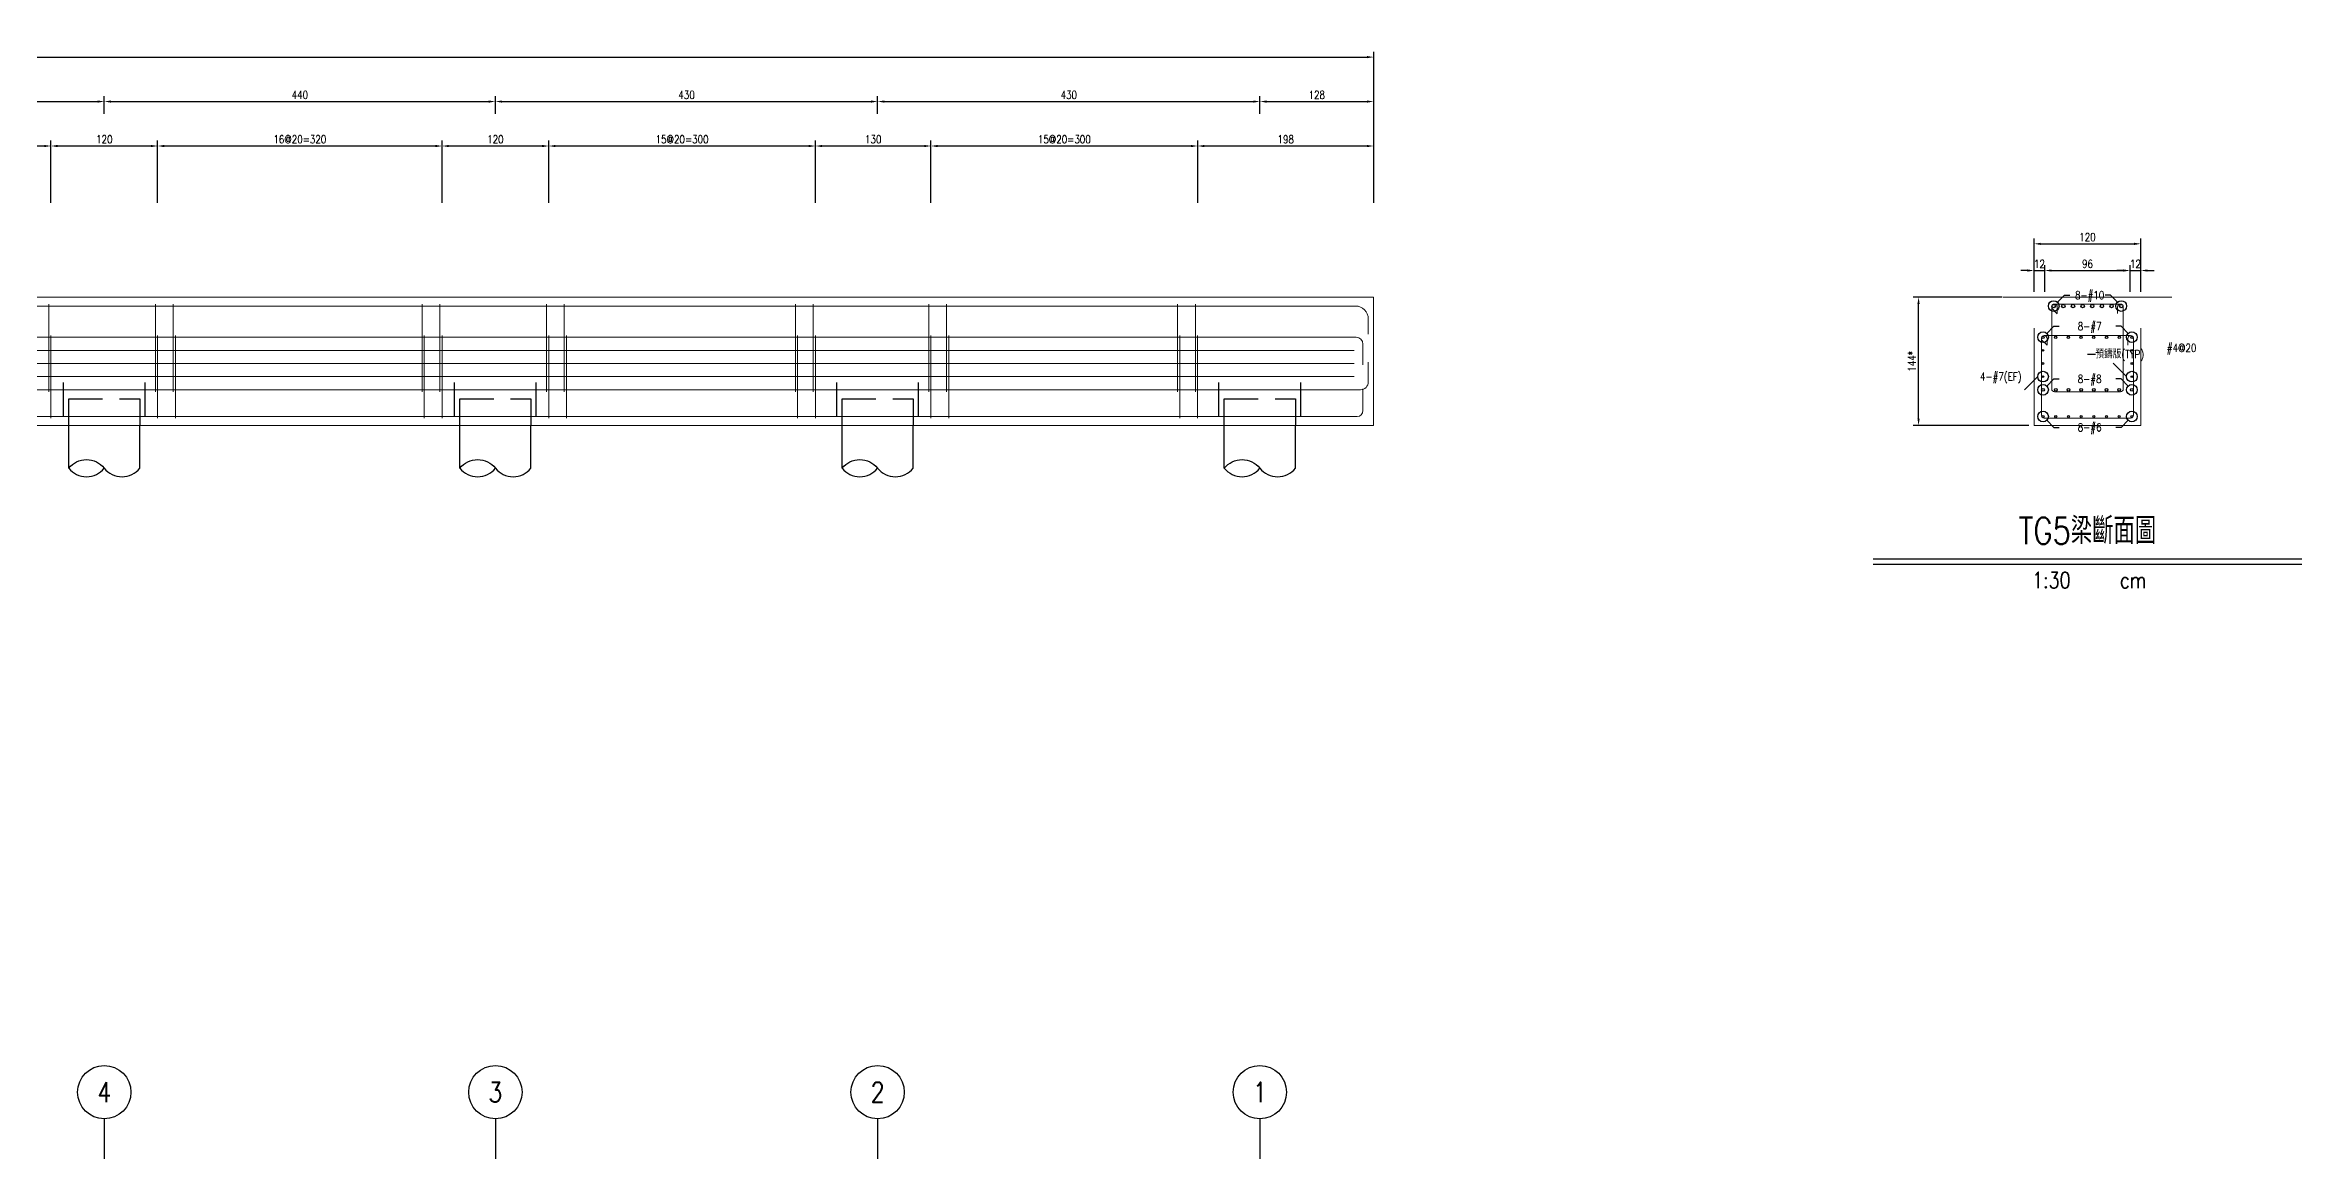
# Model space of a CAD drawing. Extents: x -4754 to 4976, y -19960 to 3841.
# Drawn here: x 2437 to 4976, y -2114 to -861 of the extents above; entities that cross this region are included whole.
import ezdxf
from ezdxf.enums import TextEntityAlignment as Align

# ---------------------------------------------------------------- set-up
doc = ezdxf.new("R2010")
doc.units = 0
doc.header["$LTSCALE"] = 3
doc.linetypes.add('DASHED', pattern=[19.05, 12.7, -6.35])
doc.layers.get('0').update_dxf_attribs({"linetype": 'CONTINUOUS'})
doc.layers.add('HB_0', color=7, linetype='CONTINUOUS', transparency=0.5)
for name, color, linetype in [('HB_DIM', 1, 'CONTINUOUS'), ('HB_TXT_CTEXT', 2, 'CONTINUOUS'), ('鋼筋', 3, 'CONTINUOUS')]:
    doc.layers.add(name, color=color, linetype=linetype)
doc.styles.get("Standard").update_dxf_attribs({"font": 'ROMANS.shx', "width": 0.8, "bigfont": 'chineset.shx'})
doc.dimstyles.new('30', dxfattribs={"dimscale": 3, "dimtxt": 3, "dimasz": 2.5, "dimexe": 2, "dimexo": 2, "dimgap": 1, "dimtad": 1, "dimdsep": 46, "dimtxsty": 'Standard', "dimcen": 0, "dimclrd": 256, "dimclre": 256, "dimclrt": 2, "dimadec": 0, "dimazin": 0, "dimtfac": 1, "dimtix": 1, "dimtmove": 2, "dimatfit": 3, "dimfxl": 1, "dimtolj": 1, "dimtzin": 0, "dimarcsym": 0})

# ---------------------------------------------------------------- blocks, each defined once
blk = doc.blocks.new('pile_vertical')
at = {"color": 252, "linetype": 'DASHED'}
for p, q in [((-46, 10), (-46, 50)), ((46, 10), (46, 50))]:
    blk.add_line(p, q, dxfattribs=at)
at = {"linetype": 'Continuous'}
for p, q in [((-40, -48.1), (-40, 0)), ((40, -48.1), (40, 0))]:
    blk.add_line(p, q, dxfattribs=at)
at = {"color": 252, "linetype": 'DASHED'}
blk.add_lwpolyline([(-40, 0), (-40, 30), (40, 30), (40, 0)], dxfattribs=at)
at = {"linetype": 'Continuous'}
for points in [[(-40, -48.1, -0.48), (0, -48.1, 0.48), (40, -48.1, 0.48)], [(-40, -48.1, 0.48), (0, -48.1, 0.48)]]:
    blk.add_lwpolyline(points, format="xyb", dxfattribs=at)
blk = doc.blocks.new('*D110')
at = {"layer": 'HB_DIM', "linetype": 'Continuous', "lineweight": -2}
for p, q in [((2123.6, -1038.8), (2123.6, -968.8)), ((2131.1, -974.8), (2436.1, -974.8)), ((2443.6, -1038.8), (2443.6, -968.8))]:
    blk.add_line(p, q, dxfattribs=at)
at = {"layer": 'HB_DIM'}
for points in [[(2131.1, -973.6), (2131.1, -976.1), (2123.6, -974.8)], [(2436.1, -976.1), (2436.1, -973.6), (2443.6, -974.8)]]:
    blk.add_solid(points, dxfattribs=at)
at = {"layer": 'HB_DIM', "color": 2, "linetype": 'Continuous', "insert": (2283.6, -967.3), "char_height": 9, "attachment_point": 5, "rotation": 0}
blk.add_mtext('\\A1;16@20=320', dxfattribs=at)
blk = doc.blocks.new('*D111')
at = {"layer": 'HB_DIM', "linetype": 'Continuous', "lineweight": -2}
for p, q in [((2443.6, -1038.8), (2443.6, -968.8)), ((2451.1, -974.8), (2556.1, -974.8)), ((2563.6, -1038.8), (2563.6, -968.8))]:
    blk.add_line(p, q, dxfattribs=at)
at = {"layer": 'HB_DIM'}
for points in [[(2451.1, -973.6), (2451.1, -976.1), (2443.6, -974.8)], [(2556.1, -976.1), (2556.1, -973.6), (2563.6, -974.8)]]:
    blk.add_solid(points, dxfattribs=at)
at = {"layer": 'HB_DIM', "color": 2, "linetype": 'Continuous', "insert": (2503.6, -967.3), "char_height": 9, "attachment_point": 5, "rotation": 0}
blk.add_mtext('\\A1;120', dxfattribs=at)
blk = doc.blocks.new('*D112')
at = {"layer": 'HB_DIM', "linetype": 'Continuous', "lineweight": -2}
for p, q in [((2563.6, -1038.8), (2563.6, -968.8)), ((2571.1, -974.8), (2876.1, -974.8)), ((2883.6, -1038.8), (2883.6, -968.8))]:
    blk.add_line(p, q, dxfattribs=at)
at = {"layer": 'HB_DIM'}
for points in [[(2571.1, -973.6), (2571.1, -976.1), (2563.6, -974.8)], [(2876.1, -976.1), (2876.1, -973.6), (2883.6, -974.8)]]:
    blk.add_solid(points, dxfattribs=at)
at = {"layer": 'HB_DIM', "color": 2, "linetype": 'Continuous', "insert": (2723.6, -967.3), "char_height": 9, "attachment_point": 5, "rotation": 0}
blk.add_mtext('\\A1;16@20=320', dxfattribs=at)
blk = doc.blocks.new('*D113')
at = {"layer": 'HB_DIM', "linetype": 'Continuous', "lineweight": -2}
for p, q in [((2883.6, -1038.8), (2883.6, -968.8)), ((2891.1, -974.8), (2996.1, -974.8)), ((3003.6, -1038.8), (3003.6, -968.8))]:
    blk.add_line(p, q, dxfattribs=at)
at = {"layer": 'HB_DIM'}
for points in [[(2891.1, -973.6), (2891.1, -976.1), (2883.6, -974.8)], [(2996.1, -976.1), (2996.1, -973.6), (3003.6, -974.8)]]:
    blk.add_solid(points, dxfattribs=at)
at = {"layer": 'HB_DIM', "color": 2, "linetype": 'Continuous', "insert": (2943.6, -967.3), "char_height": 9, "attachment_point": 5, "rotation": 0}
blk.add_mtext('\\A1;120', dxfattribs=at)
blk = doc.blocks.new('*D114')
at = {"layer": 'HB_DIM', "linetype": 'Continuous', "lineweight": -2}
for p, q in [((3003.6, -1038.8), (3003.6, -968.8)), ((3011.1, -974.8), (3296.1, -974.8)), ((3303.6, -1038.8), (3303.6, -968.8))]:
    blk.add_line(p, q, dxfattribs=at)
at = {"layer": 'HB_DIM'}
for points in [[(3011.1, -973.6), (3011.1, -976.1), (3003.6, -974.8)], [(3296.1, -976.1), (3296.1, -973.6), (3303.6, -974.8)]]:
    blk.add_solid(points, dxfattribs=at)
at = {"layer": 'HB_DIM', "color": 2, "linetype": 'Continuous', "insert": (3153.6, -967.3), "char_height": 9, "attachment_point": 5, "rotation": 0}
blk.add_mtext('\\A1;15@20=300', dxfattribs=at)
blk = doc.blocks.new('*D115')
at = {"layer": 'HB_DIM', "linetype": 'Continuous', "lineweight": -2}
for p, q in [((3303.6, -1038.8), (3303.6, -968.8)), ((3311.1, -974.8), (3426.1, -974.8)), ((3433.6, -1038.8), (3433.6, -968.8))]:
    blk.add_line(p, q, dxfattribs=at)
at = {"layer": 'HB_DIM'}
for points in [[(3311.1, -973.6), (3311.1, -976.1), (3303.6, -974.8)], [(3426.1, -976.1), (3426.1, -973.6), (3433.6, -974.8)]]:
    blk.add_solid(points, dxfattribs=at)
at = {"layer": 'HB_DIM', "color": 2, "linetype": 'Continuous', "insert": (3368.6, -967.3), "char_height": 9, "attachment_point": 5, "rotation": 0}
blk.add_mtext('\\A1;130', dxfattribs=at)
blk = doc.blocks.new('*D116')
at = {"layer": 'HB_DIM', "linetype": 'Continuous', "lineweight": -2}
for p, q in [((3433.6, -1038.8), (3433.6, -968.8)), ((3441.1, -974.8), (3726.1, -974.8)), ((3733.6, -1038.8), (3733.6, -968.8))]:
    blk.add_line(p, q, dxfattribs=at)
at = {"layer": 'HB_DIM'}
for points in [[(3441.1, -973.6), (3441.1, -976.1), (3433.6, -974.8)], [(3726.1, -976.1), (3726.1, -973.6), (3733.6, -974.8)]]:
    blk.add_solid(points, dxfattribs=at)
at = {"layer": 'HB_DIM', "color": 2, "linetype": 'Continuous', "insert": (3583.6, -967.3), "char_height": 9, "attachment_point": 5, "rotation": 0}
blk.add_mtext('\\A1;15@20=300', dxfattribs=at)
blk = doc.blocks.new('*D117')
at = {"layer": 'HB_DIM', "linetype": 'Continuous', "lineweight": -2}
for p, q in [((3733.6, -1038.8), (3733.6, -968.8)), ((3741.1, -974.8), (3924.1, -974.8)), ((3931.6, -1038.8), (3931.6, -968.8))]:
    blk.add_line(p, q, dxfattribs=at)
at = {"layer": 'HB_DIM'}
for points in [[(3741.1, -973.6), (3741.1, -976.1), (3733.6, -974.8)], [(3924.1, -976.1), (3924.1, -973.6), (3931.6, -974.8)]]:
    blk.add_solid(points, dxfattribs=at)
at = {"layer": 'HB_DIM', "color": 2, "linetype": 'Continuous', "insert": (3832.6, -967.3), "char_height": 9, "attachment_point": 5, "rotation": 0}
blk.add_mtext('\\A1;198', dxfattribs=at)
blk = doc.blocks.new('*D118')
at = {"layer": 'HB_DIM', "linetype": 'Continuous', "lineweight": -2}
for p, q in [((-265.4, -1038.8), (-265.4, -868.8)), ((-257.9, -874.8), (3924.1, -874.8)), ((3931.6, -1038.8), (3931.6, -868.8))]:
    blk.add_line(p, q, dxfattribs=at)
at = {"layer": 'HB_DIM'}
for points in [[(-257.9, -873.6), (-257.9, -876.1), (-265.4, -874.8)], [(3924.1, -876.1), (3924.1, -873.6), (3931.6, -874.8)]]:
    blk.add_solid(points, dxfattribs=at)
at = {"layer": 'HB_DIM', "color": 2, "linetype": 'Continuous', "insert": (1833.1, -867.3), "char_height": 9, "attachment_point": 5, "rotation": 0}
blk.add_mtext('\\A1;4197', dxfattribs=at)
blk = doc.blocks.new('*D125')
at = {"layer": 'HB_DIM', "linetype": 'Continuous', "lineweight": -2}
for p, q in [((2063.6, -938.8), (2063.6, -918.8)), ((2071.1, -924.8), (2496.1, -924.8)), ((2503.6, -938.8), (2503.6, -918.8))]:
    blk.add_line(p, q, dxfattribs=at)
at = {"layer": 'HB_DIM'}
for points in [[(2071.1, -923.6), (2071.1, -926.1), (2063.6, -924.8)], [(2496.1, -926.1), (2496.1, -923.6), (2503.6, -924.8)]]:
    blk.add_solid(points, dxfattribs=at)
at = {"layer": 'HB_DIM', "color": 2, "linetype": 'Continuous', "insert": (2283.6, -917.3), "char_height": 9, "attachment_point": 5, "rotation": 0}
blk.add_mtext('\\A1;440', dxfattribs=at)
blk = doc.blocks.new('*D126')
at = {"layer": 'HB_DIM', "linetype": 'Continuous', "lineweight": -2}
for p, q in [((2503.6, -938.8), (2503.6, -918.8)), ((2511.1, -924.8), (2936.1, -924.8)), ((2943.6, -938.8), (2943.6, -918.8))]:
    blk.add_line(p, q, dxfattribs=at)
at = {"layer": 'HB_DIM'}
for points in [[(2511.1, -923.6), (2511.1, -926.1), (2503.6, -924.8)], [(2936.1, -926.1), (2936.1, -923.6), (2943.6, -924.8)]]:
    blk.add_solid(points, dxfattribs=at)
at = {"layer": 'HB_DIM', "color": 2, "linetype": 'Continuous', "insert": (2723.6, -917.3), "char_height": 9, "attachment_point": 5, "rotation": 0}
blk.add_mtext('\\A1;440', dxfattribs=at)
blk = doc.blocks.new('*D127')
at = {"layer": 'HB_DIM', "linetype": 'Continuous', "lineweight": -2}
for p, q in [((2943.6, -938.8), (2943.6, -918.8)), ((2951.1, -924.8), (3366.1, -924.8)), ((3373.6, -938.8), (3373.6, -918.8))]:
    blk.add_line(p, q, dxfattribs=at)
at = {"layer": 'HB_DIM'}
for points in [[(2951.1, -923.6), (2951.1, -926.1), (2943.6, -924.8)], [(3366.1, -926.1), (3366.1, -923.6), (3373.6, -924.8)]]:
    blk.add_solid(points, dxfattribs=at)
at = {"layer": 'HB_DIM', "color": 2, "linetype": 'Continuous', "insert": (3158.6, -917.3), "char_height": 9, "attachment_point": 5, "rotation": 0}
blk.add_mtext('\\A1;430', dxfattribs=at)
blk = doc.blocks.new('*D128')
at = {"layer": 'HB_DIM', "linetype": 'Continuous', "lineweight": -2}
for p, q in [((3373.6, -938.8), (3373.6, -918.8)), ((3381.1, -924.8), (3796.1, -924.8)), ((3803.6, -938.8), (3803.6, -918.8))]:
    blk.add_line(p, q, dxfattribs=at)
at = {"layer": 'HB_DIM'}
for points in [[(3381.1, -923.6), (3381.1, -926.1), (3373.6, -924.8)], [(3796.1, -926.1), (3796.1, -923.6), (3803.6, -924.8)]]:
    blk.add_solid(points, dxfattribs=at)
at = {"layer": 'HB_DIM', "color": 2, "linetype": 'Continuous', "insert": (3588.6, -917.3), "char_height": 9, "attachment_point": 5, "rotation": 0}
blk.add_mtext('\\A1;430', dxfattribs=at)
blk = doc.blocks.new('*D129')
at = {"layer": 'HB_DIM', "linetype": 'Continuous', "lineweight": -2}
for p, q in [((3803.6, -938.8), (3803.6, -918.8)), ((3811.1, -924.8), (3924.1, -924.8)), ((3931.6, -1038.8), (3931.6, -918.8))]:
    blk.add_line(p, q, dxfattribs=at)
at = {"layer": 'HB_DIM'}
for points in [[(3811.1, -923.6), (3811.1, -926.1), (3803.6, -924.8)], [(3924.1, -926.1), (3924.1, -923.6), (3931.6, -924.8)]]:
    blk.add_solid(points, dxfattribs=at)
at = {"layer": 'HB_DIM', "color": 2, "linetype": 'Continuous', "insert": (3867.6, -917.3), "char_height": 9, "attachment_point": 5, "rotation": 0}
blk.add_mtext('\\A1;128', dxfattribs=at)
blk = doc.blocks.new('line_guide')
at = {"color": 4, "linetype": 'Continuous'}
blk.add_line((0, 0), (0, -45), dxfattribs=at)
blk.add_circle((0, 30), 30, dxfattribs=at)
at = {"color": 4, "linetype": 'Continuous', "width": 0.8}
blk.add_attdef('A', text='', height=22.5, dxfattribs=at).set_placement((0, 30), align=Align.MIDDLE)
blk = doc.blocks.new('title_beam')
at = {"color": 3, "linetype": 'Continuous'}
blk.add_line((-241.2, 0), (241.2, 0), dxfattribs=at)
at = {"color": 1, "linetype": 'Continuous'}
blk.add_line((-241.2, -6), (241.2, -6), dxfattribs=at)
at = {"color": 3, "linetype": 'Continuous', "width": 0.8}
blk.add_attdef('TITLE', text='', height=30, dxfattribs=at).set_placement((0, 33), align=Align.MIDDLE)
at = {"linetype": 'Continuous', "width": 0.8}
blk.add_attdef('SCALE', text='', height=18, dxfattribs=at).set_placement((-40.6, -24), align=Align.MIDDLE)
blk.add_attdef('CM', (36.5, -33), '', height=18, dxfattribs=at)
blk = doc.blocks.new('C')
at = {"color": 3, "linetype": 'Continuous'}
blk.add_circle((0, 0), 1.2, dxfattribs=at)
blk = doc.blocks.new('*D526')
at = {"layer": 'HB_DIM', "linetype": 'Continuous', "lineweight": -2}
for p, q in [((4638.6, -1144.8), (4538.6, -1144.8)), ((4544.6, -1281.5), (4544.6, -1152.3)), ((4668.6, -1289), (4538.6, -1289))]:
    blk.add_line(p, q, dxfattribs=at)
at = {"layer": 'HB_DIM'}
for points in [[(4545.8, -1152.3), (4543.3, -1152.3), (4544.6, -1144.8)], [(4543.3, -1281.5), (4545.8, -1281.5), (4544.6, -1289)]]:
    blk.add_solid(points, dxfattribs=at)
at = {"layer": 'HB_DIM', "color": 2, "linetype": 'Continuous', "insert": (4537.1, -1216.9), "char_height": 9, "attachment_point": 5, "rotation": 90}
blk.add_mtext('\\A1;144*', dxfattribs=at)
blk = doc.blocks.new('*D527')
at = {"layer": 'HB_DIM', "linetype": 'Continuous', "lineweight": -2}
for p, q in [((4674.6, -1138.8), (4674.6, -1078.8)), ((4682.1, -1084.8), (4787.1, -1084.8)), ((4794.6, -1138.8), (4794.6, -1078.8))]:
    blk.add_line(p, q, dxfattribs=at)
at = {"layer": 'HB_DIM'}
for points in [[(4682.1, -1083.6), (4682.1, -1086.1), (4674.6, -1084.8)], [(4787.1, -1086.1), (4787.1, -1083.6), (4794.6, -1084.8)]]:
    blk.add_solid(points, dxfattribs=at)
at = {"layer": 'HB_DIM', "color": 2, "linetype": 'Continuous', "insert": (4734.6, -1077.3), "char_height": 9, "attachment_point": 5, "rotation": 0}
blk.add_mtext('\\A1;120', dxfattribs=at)
blk = doc.blocks.new('*D528')
at = {"layer": 'HB_DIM', "linetype": 'Continuous', "lineweight": -2}
for p, q in [((4667.1, -1114.8), (4659.6, -1114.8)), ((4674.6, -1138.8), (4674.6, -1108.8)), ((4674.6, -1114.8), (4686.6, -1114.8)), ((4686.6, -1138.8), (4686.6, -1108.8)), ((4694.1, -1114.8), (4701.6, -1114.8))]:
    blk.add_line(p, q, dxfattribs=at)
at = {"layer": 'HB_DIM'}
for points in [[(4667.1, -1116.1), (4667.1, -1113.6), (4674.6, -1114.8)], [(4694.1, -1113.6), (4694.1, -1116.1), (4686.6, -1114.8)]]:
    blk.add_solid(points, dxfattribs=at)
at = {"layer": 'HB_DIM', "color": 2, "linetype": 'Continuous', "insert": (4680.6, -1107.3), "char_height": 9, "attachment_point": 5, "rotation": 0}
blk.add_mtext('\\A1;12', dxfattribs=at)
blk = doc.blocks.new('*D529')
at = {"layer": 'HB_DIM', "linetype": 'Continuous', "lineweight": -2}
for p, q in [((4686.6, -1138.8), (4686.6, -1108.8)), ((4694.1, -1114.8), (4775.1, -1114.8)), ((4782.6, -1138.8), (4782.6, -1108.8))]:
    blk.add_line(p, q, dxfattribs=at)
at = {"layer": 'HB_DIM'}
for points in [[(4694.1, -1113.6), (4694.1, -1116.1), (4686.6, -1114.8)], [(4775.1, -1116.1), (4775.1, -1113.6), (4782.6, -1114.8)]]:
    blk.add_solid(points, dxfattribs=at)
at = {"layer": 'HB_DIM', "color": 2, "linetype": 'Continuous', "insert": (4734.6, -1107.3), "char_height": 9, "attachment_point": 5, "rotation": 0}
blk.add_mtext('\\A1;96', dxfattribs=at)
blk = doc.blocks.new('*D530')
at = {"layer": 'HB_DIM', "linetype": 'Continuous', "lineweight": -2}
for p, q in [((4775.1, -1114.8), (4767.6, -1114.8)), ((4782.6, -1138.8), (4782.6, -1108.8)), ((4782.6, -1114.8), (4794.6, -1114.8)), ((4794.6, -1138.8), (4794.6, -1108.8)), ((4802.1, -1114.8), (4809.6, -1114.8))]:
    blk.add_line(p, q, dxfattribs=at)
at = {"layer": 'HB_DIM'}
for points in [[(4775.1, -1116.1), (4775.1, -1113.6), (4782.6, -1114.8)], [(4802.1, -1113.6), (4802.1, -1116.1), (4794.6, -1114.8)]]:
    blk.add_solid(points, dxfattribs=at)
at = {"layer": 'HB_DIM', "color": 2, "linetype": 'Continuous', "insert": (4788.6, -1107.3), "char_height": 9, "attachment_point": 5, "rotation": 0}
blk.add_mtext('\\A1;12', dxfattribs=at)
blk = doc.blocks.new('C_Red')
at = {"color": 1, "linetype": 'Continuous'}
blk.add_circle((0, 0), 1.2, dxfattribs=at)

msp = doc.modelspace()

# ---------------------------------------------------------------- linework, layer by layer
at = {"layer": 'HB_0', "lineweight": 5}
msp.add_line((4829.573, -1144.802, -349), (4639.573, -1144.802, -349), dxfattribs=at)
msp.add_lwpolyline([(-265.427, -1288.979), (-265.427, -1144.802), (3931.573, -1144.802), (3931.573, -1288.979), (-265.427, -1288.979)], dxfattribs=at)
msp.add_polyline3d([(4794.573, -1179.802, -349), (4794.573, -1288.979, -349), (4674.573, -1288.979, -349), (4674.573, -1179.802, -349)], dxfattribs=at)
at = {"layer": 'HB_DIM', "color": 1, "linetype": 'Continuous'}
for points in [[(4700.816, -1150.559), (4708.816, -1142.559), (4714.816, -1142.559)], [(4768.331, -1150.559), (4760.331, -1142.559), (4754.331, -1142.559)], [(4688.816, -1185.559), (4696.816, -1177.559), (4702.816, -1177.559)], [(4780.331, -1185.559), (4772.331, -1177.559), (4766.331, -1177.559)], [(4734.573, -1208.979), (4743.573, -1208.979)], [(4678.573, -1234.185), (4663.573, -1249.185)], [(4688.816, -1244.737), (4696.816, -1236.737), (4702.816, -1236.737)], [(4778.573, -1234.185), (4763.573, -1219.185)], [(4780.331, -1244.737), (4772.331, -1236.737), (4766.331, -1236.737)], [(4688.816, -1283.222), (4696.816, -1291.222), (4702.816, -1291.222)], [(4780.331, -1283.222), (4772.331, -1291.222), (4766.331, -1291.222)]]:
    msp.add_lwpolyline(points, dxfattribs=at)
for points in [[(4774.818, -1201.89, 0, 1.25, 0), (4781.818, -1201.89, 0, 0, 0), (4814.818, -1201.89, 0, 0, 0), (4823.818, -1201.89, 0, 0, 0)], [(4786.318, -1201.89, 0, 1.25, 0), (4793.318, -1201.89, 0, 0, 0), (4814.818, -1201.89, 0, 0, 0), (4823.818, -1201.89, 0, 0, 0)]]:
    msp.add_lwpolyline(points, format="xyseb", dxfattribs=at)
at = {"layer": '鋼筋', "lineweight": 5}
for p, q in [((-244.937, -1154.802, -38), (3911.083, -1154.802, -38)), ((-244.937, -1154.802, -27.143), (3911.083, -1154.802, -27.143)), ((-244.937, -1154.802, -16.286), (3911.083, -1154.802, -16.286)), ((-244.937, -1154.802, -5.429), (3911.083, -1154.802, -5.429)), ((-244.937, -1154.802, 5.429), (3911.083, -1154.802, 5.429)), ((-244.937, -1154.802, 16.286), (3911.083, -1154.802, 16.286)), ((-244.937, -1154.802, 27.143), (3911.083, -1154.802, 27.143)), ((-244.937, -1154.802, 38), (3911.083, -1154.802, 38)), ((2441.033, -1163.352, 33.895), (2441.033, -1155.732, 33.895)), ((2441.033, -1155.732, 40.245), (2441.033, -1248.049, 40.245)), ((2441.033, -1248.049, -40.245), (2441.033, -1155.732, -40.245)), ((2441.033, -1155.732, -33.895), (2441.033, -1163.352, -33.895)), ((2561.033, -1163.352, 33.895), (2561.033, -1155.732, 33.895)), ((2561.033, -1155.732, 40.245), (2561.033, -1248.049, 40.245)), ((2561.033, -1248.049, -40.245), (2561.033, -1155.732, -40.245)), ((2561.033, -1155.732, -33.895), (2561.033, -1163.352, -33.895)), ((2581.033, -1163.352, 33.895), (2581.033, -1155.732, 33.895)), ((2581.033, -1155.732, 40.245), (2581.033, -1248.049, 40.245)), ((2581.033, -1248.049, -40.245), (2581.033, -1155.732, -40.245)), ((2581.033, -1155.732, -33.895), (2581.033, -1163.352, -33.895)), ((2861.033, -1163.352, 33.895), (2861.033, -1155.732, 33.895)), ((2861.033, -1155.732, 40.245), (2861.033, -1248.049, 40.245)), ((2861.033, -1248.049, -40.245), (2861.033, -1155.732, -40.245)), ((2861.033, -1155.732, -33.895), (2861.033, -1163.352, -33.895)), ((2881.033, -1163.352, 33.895), (2881.033, -1155.732, 33.895)), ((2881.033, -1155.732, 40.245), (2881.033, -1248.049, 40.245)), ((2881.033, -1248.049, -40.245), (2881.033, -1155.732, -40.245)), ((2881.033, -1155.732, -33.895), (2881.033, -1163.352, -33.895)), ((3001.033, -1163.352, 33.895), (3001.033, -1155.732, 33.895)), ((3001.033, -1155.732, 40.245), (3001.033, -1248.049, 40.245)), ((3001.033, -1248.049, -40.245), (3001.033, -1155.732, -40.245)), ((3001.033, -1155.732, -33.895), (3001.033, -1163.352, -33.895)), ((3021.033, -1163.352, 33.895), (3021.033, -1155.732, 33.895)), ((3021.033, -1155.732, 40.245), (3021.033, -1248.049, 40.245)), ((3021.033, -1248.049, -40.245), (3021.033, -1155.732, -40.245)), ((3021.033, -1155.732, -33.895), (3021.033, -1163.352, -33.895)), ((3281.033, -1163.352, 33.895), (3281.033, -1155.732, 33.895)), ((3281.033, -1155.732, 40.245), (3281.033, -1248.049, 40.245)), ((3281.033, -1248.049, -40.245), (3281.033, -1155.732, -40.245)), ((3281.033, -1155.732, -33.895), (3281.033, -1163.352, -33.895)), ((3301.033, -1163.352, 33.895), (3301.033, -1155.732, 33.895)), ((3301.033, -1155.732, 40.245), (3301.033, -1248.049, 40.245)), ((3301.033, -1248.049, -40.245), (3301.033, -1155.732, -40.245)), ((3301.033, -1155.732, -33.895), (3301.033, -1163.352, -33.895)), ((3431.033, -1163.352, 33.895), (3431.033, -1155.732, 33.895)), ((3431.033, -1155.732, 40.245), (3431.033, -1248.049, 40.245)), ((3431.033, -1248.049, -40.245), (3431.033, -1155.732, -40.245)), ((3431.033, -1155.732, -33.895), (3431.033, -1163.352, -33.895)), ((3451.033, -1163.352, 33.895), (3451.033, -1155.732, 33.895)), ((3451.033, -1155.732, 40.245), (3451.033, -1248.049, 40.245)), ((3451.033, -1248.049, -40.245), (3451.033, -1155.732, -40.245)), ((3451.033, -1155.732, -33.895), (3451.033, -1163.352, -33.895)), ((3711.033, -1163.352, 33.895), (3711.033, -1155.732, 33.895)), ((3711.033, -1155.732, 40.245), (3711.033, -1248.049, 40.245)), ((3711.033, -1248.049, -40.245), (3711.033, -1155.732, -40.245)), ((3711.033, -1155.732, -33.895), (3711.033, -1163.352, -33.895)), ((3731.033, -1163.352, 33.895), (3731.033, -1155.732, 33.895)), ((3731.033, -1155.732, 40.245), (3731.033, -1248.049, 40.245)), ((3731.033, -1248.049, -40.245), (3731.033, -1155.732, -40.245)), ((3731.033, -1155.732, -33.895), (3731.033, -1163.352, -33.895)), ((4694.328, -1155.732, -162.54), (4694.328, -1248.049, -162.54)), ((4700.646, -1163.365, -163.81), (4695.258, -1157.977, -163.81)), ((4697.503, -1152.557, -163.81), (4771.643, -1152.557, -163.81)), ((4700.678, -1163.352, -162.54), (4700.678, -1155.732, -162.54)), ((4768.468, -1155.732, -162.54), (4768.468, -1163.352, -162.54)), ((4774.818, -1155.732, -163.81), (4774.818, -1163.352, -163.81)), ((4774.818, -1248.049, -162.54), (4774.818, -1155.732, -162.54)), ((-245.657, -1189.802, -50), (3911.803, -1189.802, -50)), ((-245.657, -1189.802, -35.714), (3911.803, -1189.802, -35.714)), ((-245.657, -1189.802, -21.429), (3911.803, -1189.802, -21.429)), ((-245.657, -1189.802, -7.143), (3911.803, -1189.802, -7.143)), ((-245.657, -1189.802, 7.143), (3911.803, -1189.802, 7.143)), ((-245.657, -1189.802, 21.429), (3911.803, -1189.802, 21.429)), ((-245.657, -1189.802, 35.714), (3911.803, -1189.802, 35.714)), ((-245.657, -1189.802, 50), (3911.803, -1189.802, 50)), ((2443.573, -1198.852, 45.395), (2443.573, -1191.232, 45.395)), ((2443.573, -1191.232, 51.745), (2443.573, -1277.549, 51.745)), ((2443.573, -1277.549, -51.745), (2443.573, -1191.232, -51.745)), ((2443.573, -1191.232, -45.395), (2443.573, -1198.852, -45.395)), ((2563.573, -1198.852, 45.395), (2563.573, -1191.232, 45.395)), ((2563.573, -1191.232, 51.745), (2563.573, -1277.549, 51.745)), ((2563.573, -1277.549, -51.745), (2563.573, -1191.232, -51.745)), ((2563.573, -1191.232, -45.395), (2563.573, -1198.852, -45.395)), ((2583.573, -1198.852, 45.395), (2583.573, -1191.232, 45.395)), ((2583.573, -1191.232, 51.745), (2583.573, -1277.549, 51.745)), ((2583.573, -1277.549, -51.745), (2583.573, -1191.232, -51.745)), ((2583.573, -1191.232, -45.395), (2583.573, -1198.852, -45.395)), ((2863.573, -1198.852, 45.395), (2863.573, -1191.232, 45.395)), ((2863.573, -1191.232, 51.745), (2863.573, -1277.549, 51.745)), ((2863.573, -1277.549, -51.745), (2863.573, -1191.232, -51.745)), ((2863.573, -1191.232, -45.395), (2863.573, -1198.852, -45.395)), ((2883.573, -1198.852, 45.395), (2883.573, -1191.232, 45.395)), ((2883.573, -1191.232, 51.745), (2883.573, -1277.549, 51.745)), ((2883.573, -1277.549, -51.745), (2883.573, -1191.232, -51.745)), ((2883.573, -1191.232, -45.395), (2883.573, -1198.852, -45.395)), ((3003.573, -1198.852, 45.395), (3003.573, -1191.232, 45.395)), ((3003.573, -1191.232, 51.745), (3003.573, -1277.549, 51.745)), ((3003.573, -1277.549, -51.745), (3003.573, -1191.232, -51.745)), ((3003.573, -1191.232, -45.395), (3003.573, -1198.852, -45.395)), ((3023.573, -1198.852, 45.395), (3023.573, -1191.232, 45.395)), ((3023.573, -1191.232, 51.745), (3023.573, -1277.549, 51.745)), ((3023.573, -1277.549, -51.745), (3023.573, -1191.232, -51.745)), ((3023.573, -1191.232, -45.395), (3023.573, -1198.852, -45.395)), ((3283.573, -1198.852, 45.395), (3283.573, -1191.232, 45.395)), ((3283.573, -1191.232, 51.745), (3283.573, -1277.549, 51.745)), ((3283.573, -1277.549, -51.745), (3283.573, -1191.232, -51.745)), ((3283.573, -1191.232, -45.395), (3283.573, -1198.852, -45.395)), ((3303.573, -1198.852, 45.395), (3303.573, -1191.232, 45.395)), ((3303.573, -1191.232, 51.745), (3303.573, -1277.549, 51.745)), ((3303.573, -1277.549, -51.745), (3303.573, -1191.232, -51.745)), ((3303.573, -1191.232, -45.395), (3303.573, -1198.852, -45.395)), ((3433.573, -1198.852, 45.395), (3433.573, -1191.232, 45.395)), ((3433.573, -1191.232, 51.745), (3433.573, -1277.549, 51.745)), ((3433.573, -1277.549, -51.745), (3433.573, -1191.232, -51.745)), ((3433.573, -1191.232, -45.395), (3433.573, -1198.852, -45.395)), ((3453.573, -1198.852, 45.395), (3453.573, -1191.232, 45.395)), ((3453.573, -1191.232, 51.745), (3453.573, -1277.549, 51.745)), ((3453.573, -1277.549, -51.745), (3453.573, -1191.232, -51.745)), ((3453.573, -1191.232, -45.395), (3453.573, -1198.852, -45.395)), ((3713.573, -1198.852, 45.395), (3713.573, -1191.232, 45.395)), ((3713.573, -1191.232, 51.745), (3713.573, -1277.549, 51.745)), ((3713.573, -1277.549, -51.745), (3713.573, -1191.232, -51.745)), ((3713.573, -1191.232, -45.395), (3713.573, -1198.852, -45.395)), ((3733.573, -1198.852, 45.395), (3733.573, -1191.232, 45.395)), ((3733.573, -1191.232, 51.745), (3733.573, -1277.549, 51.745)), ((3733.573, -1277.549, -51.745), (3733.573, -1191.232, -51.745)), ((3733.573, -1191.232, -45.395), (3733.573, -1198.852, -45.395)), ((3925.573, -1169.292, -38), (3925.573, -1186.412, -38)), ((3925.573, -1169.292, -27.143), (3925.573, -1186.412, -27.143)), ((3925.573, -1169.292, -16.286), (3925.573, -1186.412, -16.286)), ((3925.573, -1169.292, -5.429), (3925.573, -1186.412, -5.429)), ((3925.573, -1169.292, 5.429), (3925.573, -1186.412, 5.429)), ((3925.573, -1169.292, 16.286), (3925.573, -1186.412, 16.286)), ((3925.573, -1169.292, 27.143), (3925.573, -1186.412, 27.143)), ((3925.573, -1169.292, 38), (3925.573, -1186.412, 38)), ((4682.828, -1191.232, -160), (4682.828, -1277.549, -160)), ((4686.003, -1188.057, -161.27), (4783.143, -1188.057, -161.27)), ((4689.178, -1198.852, -160), (4689.178, -1191.232, -160)), ((4779.968, -1191.232, -160), (4779.968, -1198.852, -160)), ((4786.318, -1191.232, -161.27), (4786.318, -1198.852, -161.27)), ((4786.318, -1277.549, -160), (4786.318, -1191.232, -160)), ((-243.427, -1204.596, -50), (3909.573, -1204.596, -50)), ((-243.427, -1204.596, 50), (3909.573, -1204.596, 50)), ((3919.573, -1197.572, -50), (3919.573, -1220.912, -50)), ((3919.573, -1197.572, -35.714), (3919.573, -1220.912, -35.714)), ((3919.573, -1197.572, -21.429), (3919.573, -1220.912, -21.429)), ((3919.573, -1197.572, -7.143), (3919.573, -1220.912, -7.143)), ((3919.573, -1197.572, 7.143), (3919.573, -1220.912, 7.143)), ((3919.573, -1197.572, 21.429), (3919.573, -1220.912, 21.429)), ((3919.573, -1197.572, 35.714), (3919.573, -1220.912, 35.714)), ((3919.573, -1197.572, 50), (3919.573, -1220.912, 50)), ((3925.573, -1240.089, -50), (3925.573, -1217.709, -50)), ((3925.573, -1240.089, -35.714), (3925.573, -1217.709, -35.714)), ((3925.573, -1240.089, -21.429), (3925.573, -1217.709, -21.429)), ((3925.573, -1240.089, -7.143), (3925.573, -1217.709, -7.143)), ((3925.573, -1240.089, 7.143), (3925.573, -1217.709, 7.143)), ((3925.573, -1240.089, 21.429), (3925.573, -1217.709, 21.429)), ((3925.573, -1240.089, 35.714), (3925.573, -1217.709, 35.714)), ((3925.573, -1240.089, 50), (3925.573, -1217.709, 50)), ((4689.146, -1198.865, -161.27), (4683.758, -1193.477, -161.27)), ((-243.427, -1219.39, -50), (3909.573, -1219.39, -50)), ((-243.427, -1219.39, 50), (3909.573, -1219.39, 50)), ((-243.427, -1234.185, -50), (3909.573, -1234.185, -50)), ((-243.427, -1234.185, 50), (3909.573, -1234.185, 50)), ((-250.537, -1248.979, -50), (3916.683, -1248.979, -50)), ((-250.537, -1248.979, -35.714), (3916.683, -1248.979, -35.714)), ((-250.537, -1248.979, -21.429), (3916.683, -1248.979, -21.429)), ((-250.537, -1248.979, -7.143), (3916.683, -1248.979, -7.143)), ((-250.537, -1248.979, 7.143), (3916.683, -1248.979, 7.143)), ((-250.537, -1248.979, 21.429), (3916.683, -1248.979, 21.429)), ((-250.537, -1248.979, 35.714), (3916.683, -1248.979, 35.714)), ((-250.537, -1248.979, 50), (3916.683, -1248.979, 50)), ((2441.033, -1251.224, 37.07), (2441.033, -1251.224, -37.07)), ((2561.033, -1251.224, 37.07), (2561.033, -1251.224, -37.07)), ((2581.033, -1251.224, 37.07), (2581.033, -1251.224, -37.07)), ((2861.033, -1251.224, 37.07), (2861.033, -1251.224, -37.07)), ((2881.033, -1251.224, 37.07), (2881.033, -1251.224, -37.07)), ((3001.033, -1251.224, 37.07), (3001.033, -1251.224, -37.07)), ((3021.033, -1251.224, 37.07), (3021.033, -1251.224, -37.07)), ((3281.033, -1251.224, 37.07), (3281.033, -1251.224, -37.07)), ((3301.033, -1251.224, 37.07), (3301.033, -1251.224, -37.07)), ((3431.033, -1251.224, 37.07), (3431.033, -1251.224, -37.07)), ((3451.033, -1251.224, 37.07), (3451.033, -1251.224, -37.07)), ((3711.033, -1251.224, 37.07), (3711.033, -1251.224, -37.07)), ((3731.033, -1251.224, 37.07), (3731.033, -1251.224, -37.07)), ((3919.573, -1272.294, -50), (3919.573, -1248.024, -50)), ((3919.573, -1272.294, -35.714), (3919.573, -1248.024, -35.714)), ((3919.573, -1272.294, -21.429), (3919.573, -1248.024, -21.429)), ((3919.573, -1272.294, -7.143), (3919.573, -1248.024, -7.143)), ((3919.573, -1272.294, 7.143), (3919.573, -1248.024, 7.143)), ((3919.573, -1272.294, 21.429), (3919.573, -1248.024, 21.429)), ((3919.573, -1272.294, 35.714), (3919.573, -1248.024, 35.714)), ((3919.573, -1272.294, 50), (3919.573, -1248.024, 50)), ((4697.503, -1251.224, -162.54), (4771.643, -1251.224, -162.54)), ((-246.742, -1278.979, -50), (3912.888, -1278.979, -50)), ((-246.742, -1278.979, -35.714), (3912.888, -1278.979, -35.714)), ((-246.742, -1278.979, -21.429), (3912.888, -1278.979, -21.429)), ((-246.742, -1278.979, -7.143), (3912.888, -1278.979, -7.143)), ((-246.742, -1278.979, 7.143), (3912.888, -1278.979, 7.143)), ((-246.742, -1278.979, 21.429), (3912.888, -1278.979, 21.429)), ((-246.742, -1278.979, 35.714), (3912.888, -1278.979, 35.714)), ((-246.742, -1278.979, 50), (3912.888, -1278.979, 50)), ((2443.573, -1280.724, 48.57), (2443.573, -1280.724, -48.57)), ((2563.573, -1280.724, 48.57), (2563.573, -1280.724, -48.57)), ((2583.573, -1280.724, 48.57), (2583.573, -1280.724, -48.57)), ((2863.573, -1280.724, 48.57), (2863.573, -1280.724, -48.57)), ((2883.573, -1280.724, 48.57), (2883.573, -1280.724, -48.57)), ((3003.573, -1280.724, 48.57), (3003.573, -1280.724, -48.57)), ((3023.573, -1280.724, 48.57), (3023.573, -1280.724, -48.57)), ((3283.573, -1280.724, 48.57), (3283.573, -1280.724, -48.57)), ((3303.573, -1280.724, 48.57), (3303.573, -1280.724, -48.57)), ((3433.573, -1280.724, 48.57), (3433.573, -1280.724, -48.57)), ((3453.573, -1280.724, 48.57), (3453.573, -1280.724, -48.57)), ((3713.573, -1280.724, 48.57), (3713.573, -1280.724, -48.57)), ((3733.573, -1280.724, 48.57), (3733.573, -1280.724, -48.57)), ((4686.003, -1280.724, -160), (4783.143, -1280.724, -160))]:
    msp.add_line(p, q, dxfattribs=at)
at = {"layer": '鋼筋', "lineweight": 5, "extrusion": (1, -2.44929e-16, 0)}
for centre, start, end in [((-1155.732, 37.07, 2441.033), 270, 90), ((-1155.732, -37.07, 2441.033), 270, 90), ((-1155.732, 37.07, 2561.033), 270, 90), ((-1155.732, -37.07, 2561.033), 270, 90), ((-1155.732, 37.07, 2581.033), 270, 90), ((-1155.732, -37.07, 2581.033), 270, 90), ((-1155.732, 37.07, 2861.033), 270, 90), ((-1155.732, -37.07, 2861.033), 270, 90), ((-1155.732, 37.07, 2881.033), 270, 90), ((-1155.732, -37.07, 2881.033), 270, 90), ((-1155.732, 37.07, 3001.033), 270, 90), ((-1155.732, -37.07, 3001.033), 270, 90), ((-1155.732, 37.07, 3021.033), 270, 90), ((-1155.732, -37.07, 3021.033), 270, 90), ((-1155.732, 37.07, 3281.033), 270, 90), ((-1155.732, -37.07, 3281.033), 270, 90), ((-1155.732, 37.07, 3301.033), 270, 90), ((-1155.732, -37.07, 3301.033), 270, 90), ((-1155.732, 37.07, 3431.033), 270, 90), ((-1155.732, -37.07, 3431.033), 270, 90), ((-1155.732, 37.07, 3451.033), 270, 90), ((-1155.732, -37.07, 3451.033), 270, 90), ((-1155.732, 37.07, 3711.033), 270, 90), ((-1155.732, -37.07, 3711.033), 270, 90), ((-1155.732, 37.07, 3731.033), 270, 90), ((-1155.732, -37.07, 3731.033), 270, 90), ((-1191.232, 48.57, 2443.573), 270, 90), ((-1191.232, -48.57, 2443.573), 270, 90), ((-1191.232, 48.57, 2563.573), 270, 90), ((-1191.232, -48.57, 2563.573), 270, 90), ((-1191.232, 48.57, 2583.573), 270, 90), ((-1191.232, -48.57, 2583.573), 270, 90), ((-1191.232, 48.57, 2863.573), 270, 90), ((-1191.232, -48.57, 2863.573), 270, 90), ((-1191.232, 48.57, 2883.573), 270, 90), ((-1191.232, -48.57, 2883.573), 270, 90), ((-1191.232, 48.57, 3003.573), 270, 90), ((-1191.232, -48.57, 3003.573), 270, 90), ((-1191.232, 48.57, 3023.573), 270, 90), ((-1191.232, -48.57, 3023.573), 270, 90), ((-1191.232, 48.57, 3283.573), 270, 90), ((-1191.232, -48.57, 3283.573), 270, 90), ((-1191.232, 48.57, 3303.573), 270, 90), ((-1191.232, -48.57, 3303.573), 270, 90), ((-1191.232, 48.57, 3433.573), 270, 90), ((-1191.232, -48.57, 3433.573), 270, 90), ((-1191.232, 48.57, 3453.573), 270, 90), ((-1191.232, -48.57, 3453.573), 270, 90), ((-1191.232, 48.57, 3713.573), 270, 90), ((-1191.232, -48.57, 3713.573), 270, 90), ((-1191.232, 48.57, 3733.573), 270, 90), ((-1191.232, -48.57, 3733.573), 270, 90), ((-1248.049, 37.07, 2441.033), 90, 180), ((-1248.049, -37.07, 2441.033), 180, 270), ((-1248.049, 37.07, 2561.033), 90, 180), ((-1248.049, -37.07, 2561.033), 180, 270), ((-1248.049, 37.07, 2581.033), 90, 180), ((-1248.049, -37.07, 2581.033), 180, 270), ((-1248.049, 37.07, 2861.033), 90, 180), ((-1248.049, -37.07, 2861.033), 180, 270), ((-1248.049, 37.07, 2881.033), 90, 180), ((-1248.049, -37.07, 2881.033), 180, 270), ((-1248.049, 37.07, 3001.033), 90, 180), ((-1248.049, -37.07, 3001.033), 180, 270), ((-1248.049, 37.07, 3021.033), 90, 180), ((-1248.049, -37.07, 3021.033), 180, 270), ((-1248.049, 37.07, 3281.033), 90, 180), ((-1248.049, -37.07, 3281.033), 180, 270), ((-1248.049, 37.07, 3301.033), 90, 180), ((-1248.049, -37.07, 3301.033), 180, 270), ((-1248.049, 37.07, 3431.033), 90, 180), ((-1248.049, -37.07, 3431.033), 180, 270), ((-1248.049, 37.07, 3451.033), 90, 180), ((-1248.049, -37.07, 3451.033), 180, 270), ((-1248.049, 37.07, 3711.033), 90, 180), ((-1248.049, -37.07, 3711.033), 180, 270), ((-1248.049, 37.07, 3731.033), 90, 180), ((-1248.049, -37.07, 3731.033), 180, 270), ((-1277.549, 48.57, 2443.573), 90, 180), ((-1277.549, -48.57, 2443.573), 180, 270), ((-1277.549, 48.57, 2563.573), 90, 180), ((-1277.549, -48.57, 2563.573), 180, 270), ((-1277.549, 48.57, 2583.573), 90, 180), ((-1277.549, -48.57, 2583.573), 180, 270), ((-1277.549, 48.57, 2863.573), 90, 180), ((-1277.549, -48.57, 2863.573), 180, 270), ((-1277.549, 48.57, 2883.573), 90, 180), ((-1277.549, -48.57, 2883.573), 180, 270), ((-1277.549, 48.57, 3003.573), 90, 180), ((-1277.549, -48.57, 3003.573), 180, 270), ((-1277.549, 48.57, 3023.573), 90, 180), ((-1277.549, -48.57, 3023.573), 180, 270), ((-1277.549, 48.57, 3283.573), 90, 180), ((-1277.549, -48.57, 3283.573), 180, 270), ((-1277.549, 48.57, 3303.573), 90, 180), ((-1277.549, -48.57, 3303.573), 180, 270), ((-1277.549, 48.57, 3433.573), 90, 180), ((-1277.549, -48.57, 3433.573), 180, 270), ((-1277.549, 48.57, 3453.573), 90, 180), ((-1277.549, -48.57, 3453.573), 180, 270), ((-1277.549, 48.57, 3713.573), 90, 180), ((-1277.549, -48.57, 3713.573), 180, 270), ((-1277.549, 48.57, 3733.573), 90, 180), ((-1277.549, -48.57, 3733.573), 180, 270)]:
    msp.add_arc(centre, 3.175, start, end, dxfattribs=at)
at = {"layer": '鋼筋', "lineweight": 5, "extrusion": (0, 0, -1)}
for centre, radius in [((-3911.083, -1169.292, 38), 14.49), ((-3911.083, -1169.292, 27.143), 14.49), ((-3911.083, -1169.292, 16.286), 14.49), ((-3911.083, -1169.292, 5.429), 14.49), ((-3911.083, -1169.292, -5.429), 14.49), ((-3911.083, -1169.292, -16.286), 14.49), ((-3911.083, -1169.292, -27.143), 14.49), ((-3911.083, -1169.292, -38), 14.49), ((-3911.803, -1197.572, 50), 7.77), ((-3911.803, -1197.572, 35.714), 7.77), ((-3911.803, -1197.572, 21.429), 7.77), ((-3911.803, -1197.572, 7.143), 7.77), ((-3911.803, -1197.572, -7.143), 7.77), ((-3911.803, -1197.572, -21.429), 7.77), ((-3911.803, -1197.572, -35.714), 7.77), ((-3911.803, -1197.572, -50), 7.77)]:
    msp.add_arc(centre, radius, 90, 180, dxfattribs=at)
at = {"layer": '鋼筋', "lineweight": 5, "extrusion": (-3.69779e-32, -1.22465e-16, -1)}
for centre in [(-4697.503, -1155.732, 163.81), (-4686.003, -1191.232, 161.27)]:
    msp.add_arc(centre, 3.175, 315, 90, dxfattribs=at)
at = {"layer": '鋼筋', "lineweight": 5}
for centre, radius, start, end in [((4697.503, -1155.732, -162.54), 3.175, 0, 180), ((4771.643, -1155.732, -162.54), 3.175, 0, 180), ((4686.003, -1191.232, -160), 3.175, 0, 180), ((4783.143, -1191.232, -160), 3.175, 0, 180), ((3916.683, -1240.089, -50), 8.89, 270, 0), ((3916.683, -1240.089, -35.714), 8.89, 270, 0), ((3916.683, -1240.089, -21.429), 8.89, 270, 0), ((3916.683, -1240.089, -7.143), 8.89, 270, 0), ((3916.683, -1240.089, 7.143), 8.89, 270, 0), ((3916.683, -1240.089, 21.429), 8.89, 270, 0), ((3916.683, -1240.089, 35.714), 8.89, 270, 0), ((3916.683, -1240.089, 50), 8.89, 270, 0), ((4697.503, -1248.049, -162.54), 3.175, 180, 270), ((4771.643, -1248.049, -162.54), 3.175, 270, 0), ((3912.888, -1272.294, -50), 6.685, 270, 0), ((3912.888, -1272.294, -35.714), 6.685, 270, 0), ((3912.888, -1272.294, -21.429), 6.685, 270, 0), ((3912.888, -1272.294, -7.143), 6.685, 270, 0), ((3912.888, -1272.294, 7.143), 6.685, 270, 0), ((3912.888, -1272.294, 21.429), 6.685, 270, 0), ((3912.888, -1272.294, 35.714), 6.685, 270, 0), ((3912.888, -1272.294, 50), 6.685, 270, 0), ((4686.003, -1277.549, -160), 3.175, 180, 270), ((4783.143, -1277.549, -160), 3.175, 270, 0)]:
    msp.add_arc(centre, radius, start, end, dxfattribs=at)
at = {"layer": '鋼筋', "lineweight": 5, "extrusion": (-2.99848e-32, -1.22465e-16, -1)}
msp.add_arc((-4771.643, -1155.732, 163.81), 3.175, 90, 180, dxfattribs=at)
at = {"layer": '鋼筋', "lineweight": 5, "extrusion": (-2.99908e-32, -1.22465e-16, -1)}
msp.add_arc((-4783.143, -1191.232, 161.27), 3.175, 90, 180, dxfattribs=at)

# ---------------------------------------------------------------- block references
at = {"layer": 'HB_0', "linetype": 'Continuous'}
for p in [(2503.573, -1288.979), (2943.573, -1288.979), (3373.573, -1288.979), (3803.573, -1288.979)]:
    msp.add_blockref('pile_vertical', p, dxfattribs=at)
for p, values in [((2503.573, -2068.802), {'A': '4'}), ((2943.573, -2068.802), {'A': '3'}), ((3373.573, -2068.802), {'A': '2'}), ((3803.573, -2068.802), {'A': '1'})]:
    msp.add_blockref('line_guide', p, dxfattribs=at).add_auto_attribs(values)
at = {"layer": 'HB_DIM', "linetype": 'Continuous', "xscale": 5, "yscale": 5, "zscale": 5}
for p in [(4696.573, -1154.802, -328.51), (4772.573, -1154.802, -328.51), (4684.573, -1189.802, -329.23), (4784.573, -1189.802, -329.23), (4684.573, -1234.185, -327), (4684.573, -1248.979, -334.11), (4784.573, -1234.185, -327), (4784.573, -1248.979, -334.11), (4684.573, -1278.979, -330.315), (4784.573, -1278.979, -330.315)]:
    msp.add_blockref('C_Red', p, dxfattribs=at)
at = {"layer": 'HB_TXT_CTEXT', "linetype": 'Continuous'}
msp.add_blockref('title_beam', (4734.573, -1438.979, -349), dxfattribs=at).add_auto_attribs({'TITLE': 'TG5梁斷面圖', 'SCALE': '1:30', 'CM': 'cm'})
at = {"layer": '鋼筋', "linetype": 'Continuous'}
for p, xscale, yscale, zscale in [((4696.573, -1154.802, -328.51), 1.61, 1.61, 1.61), ((4707.431, -1154.802, -328.51), 1.61, 1.61, 1.61), ((4718.288, -1154.802, -328.51), 1.61, 1.61, 1.61), ((4729.145, -1154.802, -328.51), 1.61, 1.61, 1.61), ((4740.002, -1154.802, -328.51), 1.61, 1.61, 1.61), ((4750.859, -1154.802, -328.51), 1.61, 1.61, 1.61), ((4761.716, -1154.802, -328.51), 1.61, 1.61, 1.61), ((4772.573, -1154.802, -328.51), 1.61, 1.61, 1.61), ((4684.573, -1189.802, -329.23), 1.11, 1.11, 1.11), ((4698.859, -1189.802, -329.23), 1.11, 1.11, 1.11), ((4713.145, -1189.802, -329.23), 1.11, 1.11, 1.11), ((4727.431, -1189.802, -329.23), 1.11, 1.11, 1.11), ((4741.716, -1189.802, -329.23), 1.11, 1.11, 1.11), ((4756.002, -1189.802, -329.23), 1.11, 1.11, 1.11), ((4770.288, -1189.802, -329.23), 1.11, 1.11, 1.11), ((4784.573, -1189.802, -329.23), 1.11, 1.11, 1.11), ((4684.573, -1204.596, -327), 0.795, 0.795, 0.795), ((4684.573, -1219.39, -327), 0.795, 0.795, 0.795), ((4784.573, -1204.596, -327), 0.795, 0.795, 0.795), ((4784.573, -1219.39, -327), 0.795, 0.795, 0.795), ((4684.573, -1234.185, -327), 0.795, 0.795, 0.795), ((4784.573, -1234.185, -327), 0.795, 0.795, 0.795), ((4684.573, -1248.979, -334.11), 1.27, 1.27, 1.27), ((4698.859, -1248.979, -334.11), 1.27, 1.27, 1.27), ((4713.145, -1248.979, -334.11), 1.27, 1.27, 1.27), ((4727.431, -1248.979, -334.11), 1.27, 1.27, 1.27), ((4741.716, -1248.979, -334.11), 1.27, 1.27, 1.27), ((4756.002, -1248.979, -334.11), 1.27, 1.27, 1.27), ((4770.288, -1248.979, -334.11), 1.27, 1.27, 1.27), ((4784.573, -1248.979, -334.11), 1.27, 1.27, 1.27), ((4684.573, -1278.979, -330.315), 0.955, 0.955, 0.955), ((4698.859, -1278.979, -330.315), 0.955, 0.955, 0.955), ((4713.145, -1278.979, -330.315), 0.955, 0.955, 0.955), ((4727.431, -1278.979, -330.315), 0.955, 0.955, 0.955), ((4741.716, -1278.979, -330.315), 0.955, 0.955, 0.955), ((4756.002, -1278.979, -330.315), 0.955, 0.955, 0.955), ((4770.288, -1278.979, -330.315), 0.955, 0.955, 0.955), ((4784.573, -1278.979, -330.315), 0.955, 0.955, 0.955)]:
    msp.add_blockref('C', p, dxfattribs=dict(at, xscale=xscale, yscale=yscale, zscale=zscale))

# ---------------------------------------------------------------- texts
at = {"layer": 'HB_TXT_CTEXT', "linetype": 'Continuous', "width": 0.8}
for s, p in [(' 8-#10', (4734.573, -1142.559, -328.51)), (' 8-#7', (4734.573, -1177.559, -329.23)), (' 8-#8', (4734.573, -1236.737, -334.11)), (' 8-#6', (4734.573, -1291.222, -330.315))]:
    msp.add_text(s, height=9, dxfattribs=at).set_placement(p, align=Align.MIDDLE_CENTER)
for s, p in [('預鑄版(TYP)', (4743.573, -1208.979, -349)), ('#4@20', (4823.818, -1201.89, -162.54))]:
    msp.add_text(s, height=9, dxfattribs=at).set_placement(p, align=Align.MIDDLE_LEFT)
msp.add_text(' 4-#7(EF)', height=9, dxfattribs=at).set_placement((4660.573, -1234.185, -327), align=Align.MIDDLE_RIGHT)

# ---------------------------------------------------------------- dimensions: what is measured, and where the dimension line sits
at = {"layer": 'HB_DIM', "linetype": 'Continuous'}
for base, p1, p2, picture, middle in [((3931.573, -874.802), (-265.427, -1044.802), (3931.573, -1044.802), '*D118', (1833.073, -867.302)), ((2503.573, -924.802), (2063.573, -944.802, -179), (2503.573, -944.802, -619), '*D125', (2283.573, -917.302)), ((2943.573, -924.802), (2503.573, -944.802, -619), (2943.573, -944.802, -1059), '*D126', (2723.573, -917.302)), ((3373.573, -924.802), (2943.573, -944.802, -1059), (3373.573, -944.802, -1489), '*D127', (3158.573, -917.302)), ((3803.573, -924.802), (3373.573, -944.802, -1489), (3803.573, -944.802, -1919), '*D128', (3588.573, -917.302)), ((3931.573, -924.802), (3803.573, -944.802, -1919), (3931.573, -1044.802), '*D129', (3867.573, -917.302)), ((2563.573, -974.802), (2443.573, -1044.802, 45.395), (2563.573, -1044.802, 45.395), '*D111', (2503.573, -967.302)), ((3003.573, -974.802), (2883.573, -1044.802, 45.395), (3003.573, -1044.802, 45.395), '*D113', (2943.573, -967.302)), ((3433.573, -974.802), (3303.573, -1044.802, 45.395), (3433.573, -1044.802, 45.395), '*D115', (3368.573, -967.302)), ((3931.573, -974.802), (3733.573, -1044.802, 45.395), (3931.573, -1044.802), '*D117', (3832.573, -967.302)), ((4794.573, -1084.802), (4674.573, -1144.802, -349), (4794.573, -1144.802, -349), '*D527', (4734.573, -1077.302)), ((4686.573, -1114.802), (4674.573, -1144.802, -349), (4686.573, -1144.802, -349), '*D528', (4680.573, -1107.302)), ((4782.573, -1114.802), (4686.573, -1144.802, -349), (4782.573, -1144.802, -349), '*D529', (4734.573, -1107.302)), ((4794.573, -1114.802), (4782.573, -1144.802, -349), (4794.573, -1144.802, -349), '*D530', (4788.573, -1107.302))]:
    dim = msp.add_linear_dim(base=base, p1=p1, p2=p2, angle=0, dimstyle='30', override={"dimdec": 0, "dimpost": '<>'}, dxfattribs=at)
    dim.commit()
    dim.dimension.update_dxf_attribs({"geometry": picture, "text_midpoint": middle})
for base, p1, p2, angle, text, override, picture, middle in [((2443.573, -974.802), (2123.573, -1044.802, 45.395), (2443.573, -1044.802, 45.395), 0, '16@20=<>', {"dimdec": 0, "dimpost": '<>'}, '*D110', (2283.573, -967.302)), ((2883.573, -974.802), (2563.573, -1044.802, 45.395), (2883.573, -1044.802, 45.395), 0, '16@20=<>', {"dimdec": 0, "dimpost": '<>'}, '*D112', (2723.573, -967.302)), ((3303.573, -974.802), (3003.573, -1044.802, 45.395), (3303.573, -1044.802, 45.395), 0, '15@20=<>', {"dimdec": 0, "dimpost": '<>'}, '*D114', (3153.573, -967.302)), ((3733.573, -974.802), (3433.573, -1044.802, 45.395), (3733.573, -1044.802, 45.395), 0, '15@20=<>', {"dimdec": 0, "dimpost": '<>'}, '*D116', (3583.573, -967.302)), ((4544.573, -1144.802), (4674.573, -1288.979, -349), (4644.573, -1144.802, -349), 90, '<>*', {"dimtad": 4, "dimdec": 0, "dimpost": '<>'}, '*D526', (4537.073, -1216.89))]:
    dim = msp.add_linear_dim(base=base, p1=p1, p2=p2, angle=angle, text=text, dimstyle='30', override=override, dxfattribs=at)
    dim.commit()
    dim.dimension.update_dxf_attribs({"geometry": picture, "text_midpoint": middle})

doc.saveas('drawing.dxf')
